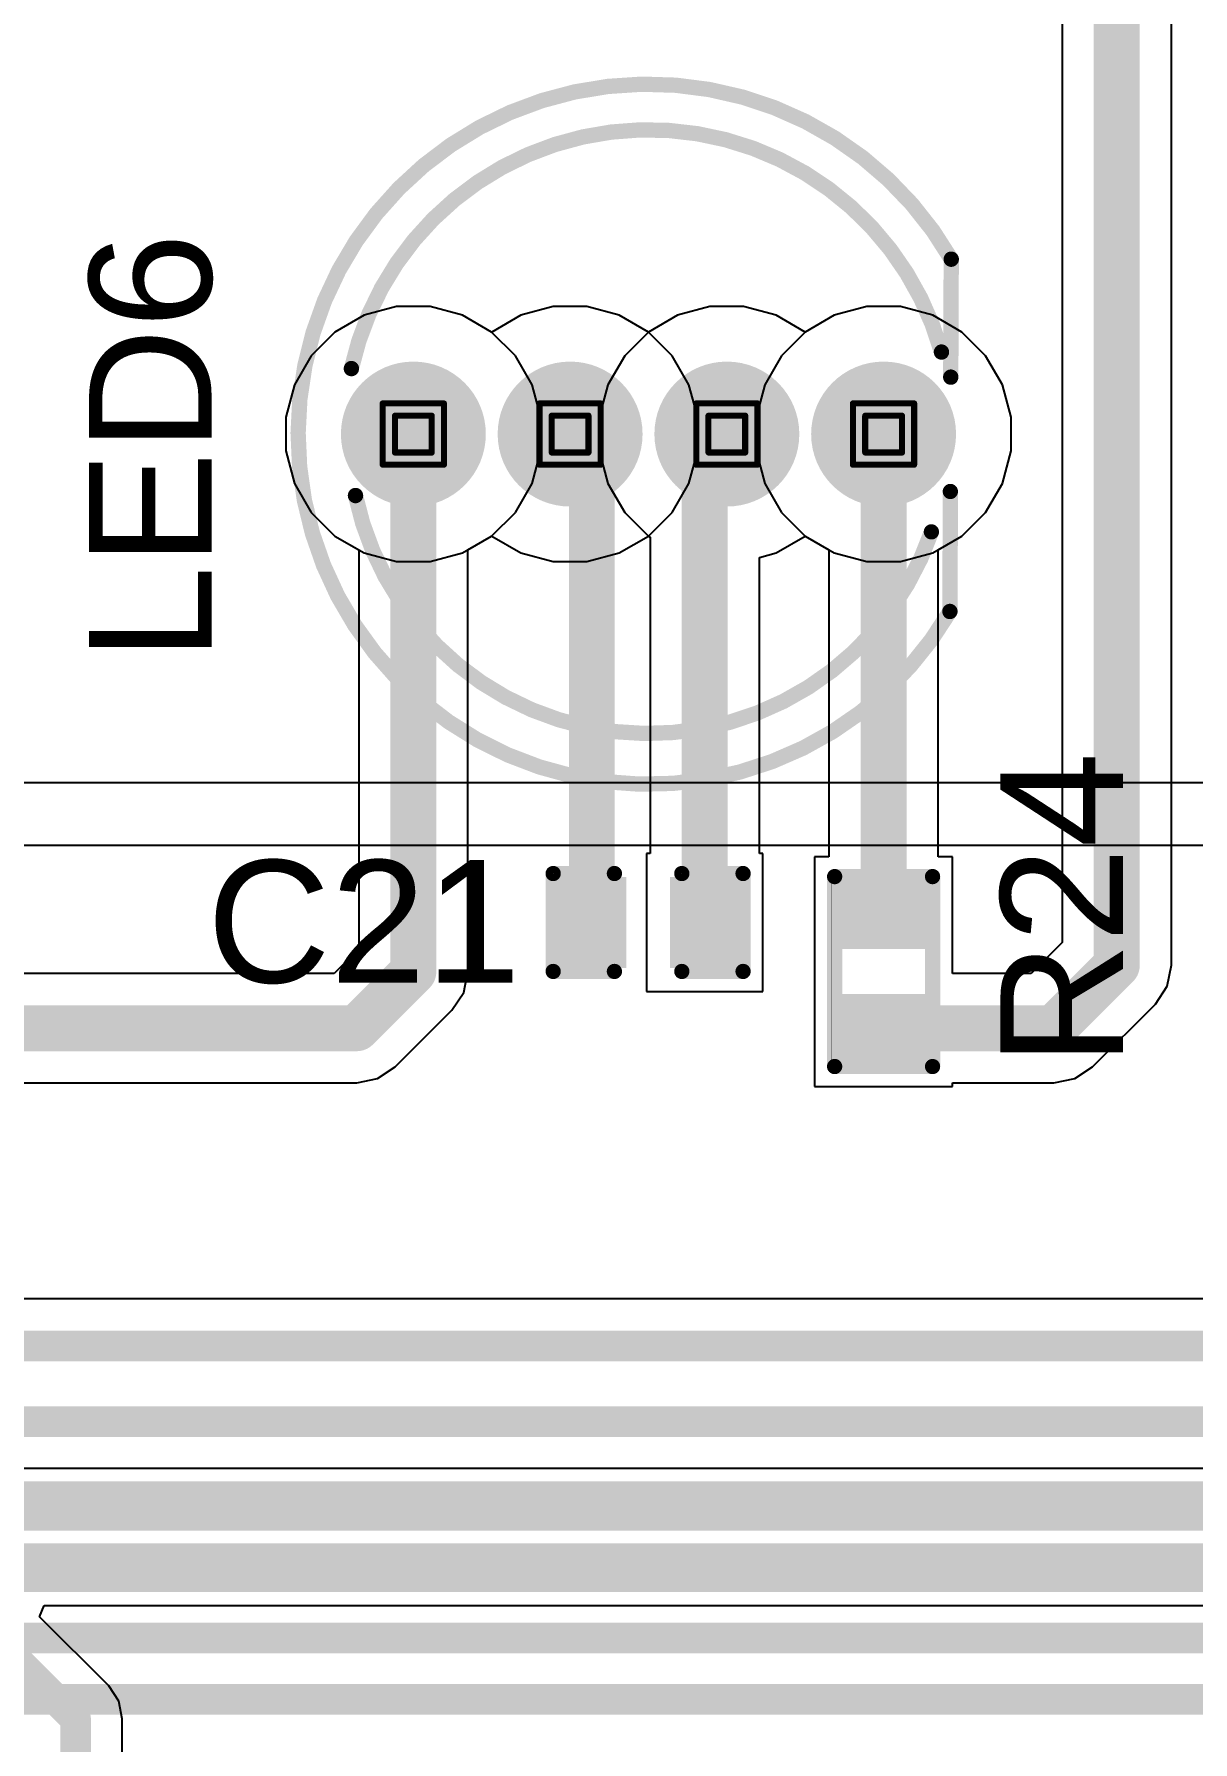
# Model space of a CAD drawing. Header units: inches. Extents: x -5 to 5258, y -4 to 5281.
# Drawn here: x 33.44 to 43.05, y 32.67 to 46.83 of the extents above; entities that cross this region are included whole.
import ezdxf

# ---------------------------------------------------------------- set-up
doc = ezdxf.new("R2010")
doc.units = ezdxf.units.IN
for name, color, linetype in [('Bottom Layer', 5, 'Continuous'), ('Bottom Solder', 6, 'Continuous'), ('Drill Drawing', 1, 'Continuous'), ('Multi-Layer', 9, 'Continuous'), ('Pad Holes', 156, 'Continuous'), ('Top Layer', 1, 'Continuous'), ('Top Overlay', 2, 'Continuous'), ('Top Paste', 8, 'Continuous'), ('Top Solder', 216, 'Continuous')]:
    doc.layers.add(name, color=color, linetype=linetype)
doc.styles.add('Arial', font='', dxfattribs={"height": 0.2})
doc.styles.get('Arial').set_extended_font_data('Arial')

# ---------------------------------------------------------------- blocks, each defined once
blk = doc.blocks.new('R___0402_66')
at = {"layer": 'Top Layer'}
for points in [[(-0.699, -0.318), (-0.699, 0.317), (-0.241, 0.317), (-0.241, -0.318)], [(0.241, -0.318), (0.241, 0.317), (0.699, 0.317), (0.699, -0.318)]]:
    blk.add_hatch(color=1, dxfattribs=at).paths.add_polyline_path(points)
at = {"layer": 'Top Paste'}
for points in [[(-0.699, -0.318), (-0.699, 0.317), (-0.241, 0.317), (-0.241, -0.318)], [(0.241, -0.318), (0.241, 0.317), (0.699, 0.317), (0.699, -0.318)]]:
    blk.add_hatch(color=8, dxfattribs=at).paths.add_polyline_path(points)
at = {"layer": 'Top Solder'}
for points in [[(-0.754, -0.373), (-0.754, 0.373), (-0.186, 0.373), (-0.186, -0.373)], [(0.186, -0.373), (0.186, 0.373), (0.754, 0.373), (0.754, -0.373)]]:
    blk.add_hatch(color=216, dxfattribs=at).paths.add_polyline_path(points)
at = {"layer": 'Top Overlay'}
for points in [[(0.787, 0.406, 0.127, 0.127, 0), (-0.787, 0.406, 0.127, 0.127, 0)], [(-0.787, -0.406, 0.127, 0.127, 0), (-0.787, 0.406, 0.127, 0.127, 0)], [(0.787, -0.406, 0.127, 0.127, 0), (0.787, 0.406, 0.127, 0.127, 0)], [(0.787, -0.406, 0.127, 0.127, 0), (-0.787, -0.406, 0.127, 0.127, 0)], [(0.813, -0.432, 0.00323, 0.00323, 0), (-0.813, -0.432, 0.00323, 0.00323, 0)]]:
    blk.add_lwpolyline(points, format="xyseb", dxfattribs=at)
for points in [[(-0.819, 0.406, 0.0635, 0.0635, 1), (-0.756, 0.406, 0.0635, 0.0635, 1)], [(-0.819, 0.406, 0.0635, 0.0635, 1), (-0.756, 0.406, 0.0635, 0.0635, 1)], [(0.756, 0.406, 0.0635, 0.0635, 1), (0.819, 0.406, 0.0635, 0.0635, 1)], [(0.756, 0.406, 0.0635, 0.0635, 1), (0.819, 0.406, 0.0635, 0.0635, 1)], [(-0.819, -0.406, 0.0635, 0.0635, 1), (-0.756, -0.406, 0.0635, 0.0635, 1)], [(-0.819, -0.406, 0.0635, 0.0635, 1), (-0.756, -0.406, 0.0635, 0.0635, 1)], [(0.756, -0.406, 0.0635, 0.0635, 1), (0.819, -0.406, 0.0635, 0.0635, 1)], [(0.756, -0.406, 0.0635, 0.0635, 1), (0.819, -0.406, 0.0635, 0.0635, 1)], [(-0.814, -0.432, 0.00161, 0.00161, 1), (-0.812, -0.432, 0.00161, 0.00161, 1)], [(0.812, -0.432, 0.00161, 0.00161, 1), (0.814, -0.432, 0.00161, 0.00161, 1)]]:
    blk.add_lwpolyline(points, format="xyseb", close=True, dxfattribs=at)
blk = doc.blocks.new('WS2812D_F5_98')
at = {"layer": 'Bottom Layer'}
h = blk.add_hatch(color=5, dxfattribs=at)
edge = h.paths.add_edge_path()
edge.add_arc((-1.95, 0), 0.55, 0, 360)
h = blk.add_hatch(color=5, dxfattribs=at)
edge = h.paths.add_edge_path()
edge.add_arc((-0.65, 0), 0.55, 0, 360)
h = blk.add_hatch(color=5, dxfattribs=at)
edge = h.paths.add_edge_path()
edge.add_arc((0.65, 0), 0.55, 0, 360)
h = blk.add_hatch(color=5, dxfattribs=at)
edge = h.paths.add_edge_path()
edge.add_arc((1.95, 0), 0.55, 0, 360)
at = {"layer": 'Bottom Solder'}
h = blk.add_hatch(color=6, dxfattribs=at)
edge = h.paths.add_edge_path()
edge.add_arc((-1.95, 0), 0.601, 0, 360)
h = blk.add_hatch(color=6, dxfattribs=at)
edge = h.paths.add_edge_path()
edge.add_arc((-0.65, 0), 0.601, 0, 360)
h = blk.add_hatch(color=6, dxfattribs=at)
edge = h.paths.add_edge_path()
edge.add_arc((0.65, 0), 0.601, 0, 360)
h = blk.add_hatch(color=6, dxfattribs=at)
edge = h.paths.add_edge_path()
edge.add_arc((1.95, 0), 0.601, 0, 360)
at = {"layer": 'Multi-Layer'}
h = blk.add_hatch(color=9, dxfattribs=at)
edge = h.paths.add_edge_path()
edge.add_arc((-1.95, 0), 0.55, 0, 360)
h = blk.add_hatch(color=9, dxfattribs=at)
edge = h.paths.add_edge_path()
edge.add_arc((-0.65, 0), 0.55, 0, 360)
h = blk.add_hatch(color=9, dxfattribs=at)
edge = h.paths.add_edge_path()
edge.add_arc((0.65, 0), 0.55, 0, 360)
h = blk.add_hatch(color=9, dxfattribs=at)
edge = h.paths.add_edge_path()
edge.add_arc((1.95, 0), 0.55, 0, 360)
at = {"layer": 'Pad Holes'}
h = blk.add_hatch(color=7, dxfattribs=at)
edge = h.paths.add_edge_path()
edge.add_arc((-1.95, 0), 0.36, 0, 360)
h = blk.add_hatch(color=7, dxfattribs=at)
edge = h.paths.add_edge_path()
edge.add_arc((-0.65, 0), 0.36, 0, 360)
h = blk.add_hatch(color=7, dxfattribs=at)
edge = h.paths.add_edge_path()
edge.add_arc((0.65, 0), 0.36, 0, 360)
h = blk.add_hatch(color=7, dxfattribs=at)
edge = h.paths.add_edge_path()
edge.add_arc((1.95, 0), 0.36, 0, 360)
at = {"layer": 'Top Layer'}
h = blk.add_hatch(color=1, dxfattribs=at)
edge = h.paths.add_edge_path()
edge.add_arc((-1.95, 0), 0.55, 0, 360)
h = blk.add_hatch(color=1, dxfattribs=at)
edge = h.paths.add_edge_path()
edge.add_arc((-0.65, 0), 0.55, 0, 360)
h = blk.add_hatch(color=1, dxfattribs=at)
edge = h.paths.add_edge_path()
edge.add_arc((0.65, 0), 0.55, 0, 360)
h = blk.add_hatch(color=1, dxfattribs=at)
edge = h.paths.add_edge_path()
edge.add_arc((1.95, 0), 0.55, 0, 360)
at = {"layer": 'Top Solder'}
h = blk.add_hatch(color=216, dxfattribs=at)
edge = h.paths.add_edge_path()
edge.add_arc((-1.95, 0), 0.601, 0, 360)
h = blk.add_hatch(color=216, dxfattribs=at)
edge = h.paths.add_edge_path()
edge.add_arc((-0.65, 0), 0.601, 0, 360)
h = blk.add_hatch(color=216, dxfattribs=at)
edge = h.paths.add_edge_path()
edge.add_arc((0.65, 0), 0.601, 0, 360)
h = blk.add_hatch(color=216, dxfattribs=at)
edge = h.paths.add_edge_path()
edge.add_arc((1.95, 0), 0.601, 0, 360)
at = {"layer": 'Top Overlay'}
for points in [[(2.5, -1.471, 0.127, 0.127, -3.705201), (2.511, 1.45, 0.127, 0.127, 0)], [(-2.464, 0.543, 0.127, 0.127, -0.780857), (2.43, 0.68, 0.127, 0.127, 0)], [(2.507, 0.472, 0.127, 0.127, 0), (2.511, 1.45, 0.127, 0.127, 0)], [(2.5, -1.471, 0.127, 0.127, 0), (2.504, -0.476, 0.127, 0.127, 0)], [(2.347, -0.811, 0.127, 0.127, -0.760948), (-2.43, -0.51, 0.127, 0.127, 0)]]:
    blk.add_lwpolyline(points, format="xyseb", dxfattribs=at)
for points in [[(2.479, 1.45, 0.0635, 0.0635, 1), (2.543, 1.45, 0.0635, 0.0635, 1)], [(2.479, 1.45, 0.0635, 0.0635, 1), (2.543, 1.45, 0.0635, 0.0635, 1)], [(2.398, 0.68, 0.0635, 0.0635, 1), (2.462, 0.68, 0.0635, 0.0635, 1)], [(-2.496, 0.543, 0.0635, 0.0635, 1), (-2.432, 0.543, 0.0635, 0.0635, 1)], [(2.475, 0.472, 0.0635, 0.0635, 1), (2.539, 0.472, 0.0635, 0.0635, 1)], [(2.472, -0.476, 0.0635, 0.0635, 1), (2.535, -0.476, 0.0635, 0.0635, 1)], [(-2.462, -0.51, 0.0635, 0.0635, 1), (-2.398, -0.51, 0.0635, 0.0635, 1)], [(2.315, -0.811, 0.0635, 0.0635, 1), (2.378, -0.811, 0.0635, 0.0635, 1)], [(2.468, -1.471, 0.0635, 0.0635, 1), (2.532, -1.471, 0.0635, 0.0635, 1)], [(2.468, -1.471, 0.0635, 0.0635, 1), (2.532, -1.471, 0.0635, 0.0635, 1)]]:
    blk.add_lwpolyline(points, format="xyseb", close=True, dxfattribs=at)
blk = doc.blocks.new('C___0402_149')
at = {"layer": 'Top Layer'}
for points in [[(-0.699, -0.318), (-0.699, 0.318), (-0.241, 0.318), (-0.241, -0.318)], [(0.241, -0.318), (0.241, 0.318), (0.699, 0.318), (0.699, -0.318)]]:
    blk.add_hatch(color=1, dxfattribs=at).paths.add_polyline_path(points)
at = {"layer": 'Top Paste'}
for points in [[(-0.699, -0.318), (-0.699, 0.318), (-0.241, 0.318), (-0.241, -0.318)], [(0.241, -0.318), (0.241, 0.318), (0.699, 0.318), (0.699, -0.318)]]:
    blk.add_hatch(color=8, dxfattribs=at).paths.add_polyline_path(points)
at = {"layer": 'Top Solder'}
for points in [[(-0.758, -0.377), (-0.758, 0.377), (-0.181, 0.377), (-0.181, -0.377)], [(0.181, -0.377), (0.181, 0.377), (0.758, 0.377), (0.758, -0.377)]]:
    blk.add_hatch(color=216, dxfattribs=at).paths.add_polyline_path(points)
at = {"layer": 'Top Overlay'}
for points in [[(-0.787, -0.406, 0.127, 0.127, 0), (-0.787, 0.406, 0.127, 0.127, 0)], [(-0.787, 0.406, 0.127, 0.127, 0), (-0.279, 0.406, 0.127, 0.127, 0)], [(0.279, 0.406, 0.127, 0.127, 0), (0.787, 0.406, 0.127, 0.127, 0)], [(0.787, -0.406, 0.127, 0.127, 0), (0.787, 0.406, 0.127, 0.127, 0)], [(-0.787, -0.406, 0.127, 0.127, 0), (-0.279, -0.406, 0.127, 0.127, 0)], [(0.279, -0.406, 0.127, 0.127, 0), (0.787, -0.406, 0.127, 0.127, 0)]]:
    blk.add_lwpolyline(points, format="xyseb", dxfattribs=at)
for points in [[(-0.819, 0.406, 0.0635, 0.0635, 1), (-0.756, 0.406, 0.0635, 0.0635, 1)], [(-0.819, 0.406, 0.0635, 0.0635, 1), (-0.756, 0.406, 0.0635, 0.0635, 1)], [(-0.311, 0.406, 0.0635, 0.0635, 1), (-0.248, 0.406, 0.0635, 0.0635, 1)], [(0.248, 0.406, 0.0635, 0.0635, 1), (0.311, 0.406, 0.0635, 0.0635, 1)], [(0.756, 0.406, 0.0635, 0.0635, 1), (0.819, 0.406, 0.0635, 0.0635, 1)], [(0.756, 0.406, 0.0635, 0.0635, 1), (0.819, 0.406, 0.0635, 0.0635, 1)], [(-0.819, -0.406, 0.0635, 0.0635, 1), (-0.756, -0.406, 0.0635, 0.0635, 1)], [(-0.819, -0.406, 0.0635, 0.0635, 1), (-0.756, -0.406, 0.0635, 0.0635, 1)], [(-0.311, -0.406, 0.0635, 0.0635, 1), (-0.248, -0.406, 0.0635, 0.0635, 1)], [(0.248, -0.406, 0.0635, 0.0635, 1), (0.311, -0.406, 0.0635, 0.0635, 1)], [(0.756, -0.406, 0.0635, 0.0635, 1), (0.819, -0.406, 0.0635, 0.0635, 1)], [(0.756, -0.406, 0.0635, 0.0635, 1), (0.819, -0.406, 0.0635, 0.0635, 1)]]:
    blk.add_lwpolyline(points, format="xyseb", close=True, dxfattribs=at)

msp = doc.modelspace()

# ---------------------------------------------------------------- linework, layer by layer
at = {"layer": 'Bottom Layer'}
for p, q in [((36.175, 44.496), (35.934, 44.357)), ((36.444, 44.569), (36.175, 44.496)), ((36.723, 44.569), (36.444, 44.569)), ((36.992, 44.496), (36.723, 44.569)), ((37.233, 44.357), (36.992, 44.496)), ((37.475, 44.496), (37.234, 44.357)), ((37.744, 44.569), (37.475, 44.496)), ((38.023, 44.569), (37.744, 44.569)), ((38.292, 44.496), (38.023, 44.569)), ((38.533, 44.357), (38.292, 44.496)), ((40.075, 44.496), (39.834, 44.357)), ((40.344, 44.569), (40.075, 44.496)), ((40.623, 44.569), (40.344, 44.569)), ((40.892, 44.496), (40.623, 44.569)), ((41.133, 44.357), (40.892, 44.496)), ((35.934, 44.357), (35.737, 44.16)), ((37.234, 44.357), (37.233, 44.357)), ((37.234, 44.357), (37.234, 44.357)), ((38.73, 44.16), (38.533, 44.357)), ((39.834, 44.357), (39.637, 44.16)), ((41.33, 44.16), (41.133, 44.357)), ((35.737, 44.16), (35.598, 43.919)), ((38.87, 43.919), (38.73, 44.16)), ((39.637, 44.16), (39.498, 43.919)), ((41.47, 43.919), (41.33, 44.16)), ((35.598, 43.919), (35.526, 43.65)), ((38.942, 43.65), (38.87, 43.919)), ((39.498, 43.919), (39.426, 43.65)), ((41.542, 43.65), (41.47, 43.919)), ((35.526, 43.65), (35.526, 43.371)), ((38.942, 43.371), (38.942, 43.65)), ((39.426, 43.65), (39.426, 43.371)), ((41.542, 43.371), (41.542, 43.65)), ((35.526, 43.371), (35.598, 43.102)), ((38.87, 43.102), (38.942, 43.371)), ((39.426, 43.371), (39.498, 43.102)), ((41.47, 43.102), (41.542, 43.371)), ((35.598, 43.102), (35.737, 42.861)), ((38.73, 42.861), (38.87, 43.102)), ((39.498, 43.102), (39.637, 42.861)), ((41.33, 42.861), (41.47, 43.102)), ((35.737, 42.861), (35.934, 42.664)), ((38.533, 42.664), (38.73, 42.861)), ((39.637, 42.861), (39.834, 42.664)), ((41.133, 42.664), (41.33, 42.861)), ((35.934, 42.664), (36.175, 42.525)), ((36.992, 42.525), (37.233, 42.664)), ((37.233, 42.664), (37.234, 42.664)), ((37.234, 42.664), (37.234, 42.664)), ((37.234, 42.664), (37.475, 42.525)), ((38.292, 42.525), (38.533, 42.664)), ((39.834, 42.664), (40.075, 42.525)), ((40.892, 42.525), (41.133, 42.664)), ((36.175, 42.525), (36.444, 42.453)), ((36.723, 42.453), (36.992, 42.525)), ((37.475, 42.525), (37.744, 42.453)), ((38.023, 42.453), (38.292, 42.525)), ((40.075, 42.525), (40.344, 42.453)), ((40.623, 42.453), (40.892, 42.525)), ((36.444, 42.453), (36.723, 42.453)), ((37.744, 42.453), (38.023, 42.453)), ((40.344, 42.453), (40.623, 42.453)), ((55.147, 40.619), (25.594, 40.619)), ((25.594, 40.101), (55.147, 40.101)), ((59.062, 36.339), (12.94, 36.339)), ((33.484, 33.704), (33.523, 33.798)), ((34.057, 33.131), (33.484, 33.704)), ((33.523, 33.798), (47.568, 33.798)), ((34.141, 33.005), (34.057, 33.131)), ((34.17, 32.857), (34.141, 33.005)), ((34.17, 30.506), (34.17, 32.857))]:
    msp.add_line(p, q, dxfattribs=at)
for points in [[(7.215, 35.95, 0.254, 0.254, 0), (59.062, 35.95, 0.254, 0.254, 0)], [(6.111, 35.321, 0.254, 0.254, 0), (55.26, 35.321, 0.254, 0.254, 0)], [(3.203, 34.7, 0.254, 0.254, 0), (54.027, 34.7, 0.254, 0.254, 0)], [(2.665, 34.186, 0.254, 0.254, 0), (47.729, 34.186, 0.254, 0.254, 0)], [(33.057, 33.582, 0.254, 0.254, 0), (33.782, 32.857, 0.254, 0.254, 0)], [(33.782, 30.111, 0.254, 0.254, 0), (33.782, 32.857, 0.254, 0.254, 0)]]:
    msp.add_lwpolyline(points, format="xyseb", dxfattribs=at)
msp.add_lwpolyline([(33.718, 32.857, 0.127, 0.127, 1), (33.846, 32.857, 0.127, 0.127, 1)], format="xyseb", close=True, dxfattribs=at)
msp.add_lwpolyline([(33.718, 32.857, 0.127, 0.127, 1), (33.846, 32.857, 0.127, 0.127, 1)], format="xyseb", close=True, dxfattribs=at)
at = {"layer": 'Drill Drawing'}
for points in [[(36.33, 43.765, 0.0508, 0.0508, 0), (36.838, 43.765, 0.0508, 0.0508, 0)], [(36.33, 43.257, 0.0508, 0.0508, 0), (36.33, 43.765, 0.0508, 0.0508, 0)], [(36.838, 43.257, 0.0508, 0.0508, 0), (36.838, 43.765, 0.0508, 0.0508, 0)], [(37.63, 43.765, 0.0508, 0.0508, 0), (38.138, 43.765, 0.0508, 0.0508, 0)], [(37.63, 43.257, 0.0508, 0.0508, 0), (37.63, 43.765, 0.0508, 0.0508, 0)], [(38.138, 43.257, 0.0508, 0.0508, 0), (38.138, 43.765, 0.0508, 0.0508, 0)], [(38.93, 43.765, 0.0508, 0.0508, 0), (39.438, 43.765, 0.0508, 0.0508, 0)], [(38.93, 43.257, 0.0508, 0.0508, 0), (38.93, 43.765, 0.0508, 0.0508, 0)], [(39.438, 43.257, 0.0508, 0.0508, 0), (39.438, 43.765, 0.0508, 0.0508, 0)], [(40.23, 43.765, 0.0508, 0.0508, 0), (40.738, 43.765, 0.0508, 0.0508, 0)], [(40.23, 43.257, 0.0508, 0.0508, 0), (40.23, 43.765, 0.0508, 0.0508, 0)], [(40.738, 43.257, 0.0508, 0.0508, 0), (40.738, 43.765, 0.0508, 0.0508, 0)], [(36.431, 43.663, 0.0508, 0.0508, 0), (36.736, 43.663, 0.0508, 0.0508, 0)], [(36.431, 43.358, 0.0508, 0.0508, 0), (36.431, 43.663, 0.0508, 0.0508, 0)], [(36.736, 43.358, 0.0508, 0.0508, 0), (36.736, 43.663, 0.0508, 0.0508, 0)], [(37.731, 43.663, 0.0508, 0.0508, 0), (38.036, 43.663, 0.0508, 0.0508, 0)], [(37.731, 43.358, 0.0508, 0.0508, 0), (37.731, 43.663, 0.0508, 0.0508, 0)], [(38.036, 43.358, 0.0508, 0.0508, 0), (38.036, 43.663, 0.0508, 0.0508, 0)], [(39.031, 43.663, 0.0508, 0.0508, 0), (39.336, 43.663, 0.0508, 0.0508, 0)], [(39.031, 43.358, 0.0508, 0.0508, 0), (39.031, 43.663, 0.0508, 0.0508, 0)], [(39.336, 43.358, 0.0508, 0.0508, 0), (39.336, 43.663, 0.0508, 0.0508, 0)], [(40.331, 43.663, 0.0508, 0.0508, 0), (40.636, 43.663, 0.0508, 0.0508, 0)], [(40.331, 43.358, 0.0508, 0.0508, 0), (40.331, 43.663, 0.0508, 0.0508, 0)], [(40.636, 43.358, 0.0508, 0.0508, 0), (40.636, 43.663, 0.0508, 0.0508, 0)], [(36.431, 43.358, 0.0508, 0.0508, 0), (36.736, 43.358, 0.0508, 0.0508, 0)], [(37.731, 43.358, 0.0508, 0.0508, 0), (38.036, 43.358, 0.0508, 0.0508, 0)], [(39.031, 43.358, 0.0508, 0.0508, 0), (39.336, 43.358, 0.0508, 0.0508, 0)], [(40.331, 43.358, 0.0508, 0.0508, 0), (40.636, 43.358, 0.0508, 0.0508, 0)], [(36.33, 43.257, 0.0508, 0.0508, 0), (36.838, 43.257, 0.0508, 0.0508, 0)], [(37.63, 43.257, 0.0508, 0.0508, 0), (38.138, 43.257, 0.0508, 0.0508, 0)], [(38.93, 43.257, 0.0508, 0.0508, 0), (39.438, 43.257, 0.0508, 0.0508, 0)], [(40.23, 43.257, 0.0508, 0.0508, 0), (40.738, 43.257, 0.0508, 0.0508, 0)]]:
    msp.add_lwpolyline(points, format="xyseb", dxfattribs=at)
for points in [[(36.317, 43.765, 0.0254, 0.0254, 1), (36.342, 43.765, 0.0254, 0.0254, 1)], [(36.317, 43.765, 0.0254, 0.0254, 1), (36.342, 43.765, 0.0254, 0.0254, 1)], [(36.825, 43.765, 0.0254, 0.0254, 1), (36.85, 43.765, 0.0254, 0.0254, 1)], [(36.825, 43.765, 0.0254, 0.0254, 1), (36.85, 43.765, 0.0254, 0.0254, 1)], [(37.617, 43.765, 0.0254, 0.0254, 1), (37.642, 43.765, 0.0254, 0.0254, 1)], [(37.617, 43.765, 0.0254, 0.0254, 1), (37.642, 43.765, 0.0254, 0.0254, 1)], [(38.125, 43.765, 0.0254, 0.0254, 1), (38.15, 43.765, 0.0254, 0.0254, 1)], [(38.125, 43.765, 0.0254, 0.0254, 1), (38.15, 43.765, 0.0254, 0.0254, 1)], [(38.917, 43.765, 0.0254, 0.0254, 1), (38.942, 43.765, 0.0254, 0.0254, 1)], [(38.917, 43.765, 0.0254, 0.0254, 1), (38.942, 43.765, 0.0254, 0.0254, 1)], [(39.425, 43.765, 0.0254, 0.0254, 1), (39.45, 43.765, 0.0254, 0.0254, 1)], [(39.425, 43.765, 0.0254, 0.0254, 1), (39.45, 43.765, 0.0254, 0.0254, 1)], [(40.217, 43.765, 0.0254, 0.0254, 1), (40.242, 43.765, 0.0254, 0.0254, 1)], [(40.217, 43.765, 0.0254, 0.0254, 1), (40.242, 43.765, 0.0254, 0.0254, 1)], [(40.725, 43.765, 0.0254, 0.0254, 1), (40.75, 43.765, 0.0254, 0.0254, 1)], [(40.725, 43.765, 0.0254, 0.0254, 1), (40.75, 43.765, 0.0254, 0.0254, 1)], [(36.419, 43.663, 0.0254, 0.0254, 1), (36.444, 43.663, 0.0254, 0.0254, 1)], [(36.419, 43.663, 0.0254, 0.0254, 1), (36.444, 43.663, 0.0254, 0.0254, 1)], [(36.723, 43.663, 0.0254, 0.0254, 1), (36.749, 43.663, 0.0254, 0.0254, 1)], [(36.723, 43.663, 0.0254, 0.0254, 1), (36.749, 43.663, 0.0254, 0.0254, 1)], [(37.719, 43.663, 0.0254, 0.0254, 1), (37.744, 43.663, 0.0254, 0.0254, 1)], [(37.719, 43.663, 0.0254, 0.0254, 1), (37.744, 43.663, 0.0254, 0.0254, 1)], [(38.023, 43.663, 0.0254, 0.0254, 1), (38.049, 43.663, 0.0254, 0.0254, 1)], [(38.023, 43.663, 0.0254, 0.0254, 1), (38.049, 43.663, 0.0254, 0.0254, 1)], [(39.019, 43.663, 0.0254, 0.0254, 1), (39.044, 43.663, 0.0254, 0.0254, 1)], [(39.019, 43.663, 0.0254, 0.0254, 1), (39.044, 43.663, 0.0254, 0.0254, 1)], [(39.323, 43.663, 0.0254, 0.0254, 1), (39.349, 43.663, 0.0254, 0.0254, 1)], [(39.323, 43.663, 0.0254, 0.0254, 1), (39.349, 43.663, 0.0254, 0.0254, 1)], [(40.319, 43.663, 0.0254, 0.0254, 1), (40.344, 43.663, 0.0254, 0.0254, 1)], [(40.319, 43.663, 0.0254, 0.0254, 1), (40.344, 43.663, 0.0254, 0.0254, 1)], [(40.623, 43.663, 0.0254, 0.0254, 1), (40.649, 43.663, 0.0254, 0.0254, 1)], [(40.623, 43.663, 0.0254, 0.0254, 1), (40.649, 43.663, 0.0254, 0.0254, 1)], [(36.419, 43.358, 0.0254, 0.0254, 1), (36.444, 43.358, 0.0254, 0.0254, 1)], [(36.419, 43.358, 0.0254, 0.0254, 1), (36.444, 43.358, 0.0254, 0.0254, 1)], [(36.723, 43.358, 0.0254, 0.0254, 1), (36.749, 43.358, 0.0254, 0.0254, 1)], [(36.723, 43.358, 0.0254, 0.0254, 1), (36.749, 43.358, 0.0254, 0.0254, 1)], [(37.719, 43.358, 0.0254, 0.0254, 1), (37.744, 43.358, 0.0254, 0.0254, 1)], [(37.719, 43.358, 0.0254, 0.0254, 1), (37.744, 43.358, 0.0254, 0.0254, 1)], [(38.023, 43.358, 0.0254, 0.0254, 1), (38.049, 43.358, 0.0254, 0.0254, 1)], [(38.023, 43.358, 0.0254, 0.0254, 1), (38.049, 43.358, 0.0254, 0.0254, 1)], [(39.019, 43.358, 0.0254, 0.0254, 1), (39.044, 43.358, 0.0254, 0.0254, 1)], [(39.019, 43.358, 0.0254, 0.0254, 1), (39.044, 43.358, 0.0254, 0.0254, 1)], [(39.323, 43.358, 0.0254, 0.0254, 1), (39.349, 43.358, 0.0254, 0.0254, 1)], [(39.323, 43.358, 0.0254, 0.0254, 1), (39.349, 43.358, 0.0254, 0.0254, 1)], [(40.319, 43.358, 0.0254, 0.0254, 1), (40.344, 43.358, 0.0254, 0.0254, 1)], [(40.319, 43.358, 0.0254, 0.0254, 1), (40.344, 43.358, 0.0254, 0.0254, 1)], [(40.623, 43.358, 0.0254, 0.0254, 1), (40.649, 43.358, 0.0254, 0.0254, 1)], [(40.623, 43.358, 0.0254, 0.0254, 1), (40.649, 43.358, 0.0254, 0.0254, 1)], [(36.317, 43.257, 0.0254, 0.0254, 1), (36.342, 43.257, 0.0254, 0.0254, 1)], [(36.317, 43.257, 0.0254, 0.0254, 1), (36.342, 43.257, 0.0254, 0.0254, 1)], [(36.825, 43.257, 0.0254, 0.0254, 1), (36.85, 43.257, 0.0254, 0.0254, 1)], [(36.825, 43.257, 0.0254, 0.0254, 1), (36.85, 43.257, 0.0254, 0.0254, 1)], [(37.617, 43.257, 0.0254, 0.0254, 1), (37.642, 43.257, 0.0254, 0.0254, 1)], [(37.617, 43.257, 0.0254, 0.0254, 1), (37.642, 43.257, 0.0254, 0.0254, 1)], [(38.125, 43.257, 0.0254, 0.0254, 1), (38.15, 43.257, 0.0254, 0.0254, 1)], [(38.125, 43.257, 0.0254, 0.0254, 1), (38.15, 43.257, 0.0254, 0.0254, 1)], [(38.917, 43.257, 0.0254, 0.0254, 1), (38.942, 43.257, 0.0254, 0.0254, 1)], [(38.917, 43.257, 0.0254, 0.0254, 1), (38.942, 43.257, 0.0254, 0.0254, 1)], [(39.425, 43.257, 0.0254, 0.0254, 1), (39.45, 43.257, 0.0254, 0.0254, 1)], [(39.425, 43.257, 0.0254, 0.0254, 1), (39.45, 43.257, 0.0254, 0.0254, 1)], [(40.217, 43.257, 0.0254, 0.0254, 1), (40.242, 43.257, 0.0254, 0.0254, 1)], [(40.217, 43.257, 0.0254, 0.0254, 1), (40.242, 43.257, 0.0254, 0.0254, 1)], [(40.725, 43.257, 0.0254, 0.0254, 1), (40.75, 43.257, 0.0254, 0.0254, 1)], [(40.725, 43.257, 0.0254, 0.0254, 1), (40.75, 43.257, 0.0254, 0.0254, 1)]]:
    msp.add_lwpolyline(points, format="xyseb", close=True, dxfattribs=at)
at = {"layer": 'Top Layer'}
for p, q in [((42.871, 39.106), (42.871, 59.754)), ((41.964, 59.566), (41.964, 39.294)), ((36.175, 44.496), (35.934, 44.357)), ((36.444, 44.569), (36.175, 44.496)), ((36.723, 44.569), (36.444, 44.569)), ((36.992, 44.496), (36.723, 44.569)), ((37.233, 44.357), (36.992, 44.496)), ((38.775, 44.496), (38.534, 44.357)), ((39.044, 44.569), (38.775, 44.496)), ((39.323, 44.569), (39.044, 44.569)), ((39.592, 44.496), (39.323, 44.569)), ((39.833, 44.357), (39.592, 44.496)), ((40.075, 44.496), (39.834, 44.357)), ((40.344, 44.569), (40.075, 44.496)), ((40.623, 44.569), (40.344, 44.569)), ((40.892, 44.496), (40.623, 44.569)), ((41.133, 44.357), (40.892, 44.496)), ((35.934, 44.357), (35.737, 44.16)), ((37.43, 44.16), (37.233, 44.357)), ((38.534, 44.357), (38.337, 44.16)), ((39.834, 44.357), (39.833, 44.357)), ((39.834, 44.357), (39.834, 44.357)), ((41.33, 44.16), (41.133, 44.357)), ((35.737, 44.16), (35.598, 43.919)), ((37.57, 43.919), (37.43, 44.16)), ((38.337, 44.16), (38.198, 43.919)), ((41.47, 43.919), (41.33, 44.16)), ((35.598, 43.919), (35.526, 43.65)), ((37.642, 43.65), (37.57, 43.919)), ((38.198, 43.919), (38.126, 43.65)), ((41.542, 43.65), (41.47, 43.919)), ((35.526, 43.65), (35.526, 43.371)), ((37.642, 43.371), (37.642, 43.65)), ((38.126, 43.65), (38.126, 43.371)), ((41.542, 43.371), (41.542, 43.65)), ((35.526, 43.371), (35.598, 43.102)), ((37.57, 43.102), (37.642, 43.371)), ((38.126, 43.371), (38.198, 43.102)), ((41.47, 43.102), (41.542, 43.371)), ((35.598, 43.102), (35.737, 42.861)), ((37.43, 42.861), (37.57, 43.102)), ((38.198, 43.102), (38.337, 42.861)), ((41.33, 42.861), (41.47, 43.102)), ((35.737, 42.861), (35.934, 42.664)), ((37.233, 42.664), (37.43, 42.861)), ((38.337, 42.861), (38.534, 42.664)), ((41.133, 42.664), (41.33, 42.861)), ((35.934, 42.664), (36.131, 42.551)), ((37.037, 42.551), (37.233, 42.664)), ((38.534, 42.664), (38.547, 42.656)), ((38.547, 42.656), (38.547, 40.032)), ((39.592, 42.525), (39.833, 42.664)), ((39.833, 42.664), (39.834, 42.664)), ((39.834, 42.664), (39.834, 42.664)), ((39.834, 42.664), (40.03, 42.551)), ((40.937, 42.551), (41.133, 42.664)), ((36.131, 42.551), (36.131, 39.242)), ((37.037, 39.054), (37.037, 42.551)), ((39.454, 42.488), (39.592, 42.525)), ((39.454, 40.032), (39.454, 42.488)), ((40.03, 42.551), (40.03, 40.006)), ((40.937, 40.006), (40.937, 42.551)), ((38.547, 40.032), (38.518, 40.032)), ((38.518, 40.032), (38.518, 38.889)), ((39.483, 40.032), (39.454, 40.032)), ((39.483, 38.889), (39.483, 40.032)), ((40.03, 40.006), (39.912, 40.006)), ((39.912, 40.006), (39.912, 39.041)), ((41.055, 40.006), (40.937, 40.006)), ((41.055, 39.037), (41.055, 40.006)), ((36.131, 39.242), (35.926, 39.037)), ((41.964, 39.294), (41.708, 39.037)), ((42.836, 38.932), (42.871, 39.106)), ((42.871, 39.106), (42.871, 39.106)), ((35.926, 39.037), (27.155, 39.037)), ((37.002, 38.881), (37.037, 39.054)), ((37.037, 39.054), (37.037, 39.054)), ((39.912, 39.041), (39.912, 38.101)), ((41.708, 39.037), (41.055, 39.037)), ((36.904, 38.734), (37.002, 38.881)), ((38.518, 38.889), (39.483, 38.889)), ((42.738, 38.785), (42.836, 38.932)), ((36.434, 38.264), (36.904, 38.734)), ((36.904, 38.734), (36.904, 38.734)), ((42.216, 38.264), (42.738, 38.785)), ((36.287, 38.166), (36.434, 38.264)), ((42.069, 38.166), (42.216, 38.264)), ((27.155, 38.131), (36.114, 38.131)), ((36.114, 38.131), (36.287, 38.166)), ((39.912, 38.101), (41.055, 38.101)), ((41.055, 38.101), (41.055, 38.131)), ((41.055, 38.131), (41.896, 38.131)), ((41.896, 38.131), (42.069, 38.166)), ((48.264, 34.932), (23.329, 34.932))]:
    msp.add_line(p, q, dxfattribs=at)
for points in [[(42.417, 39.106, 0.381, 0.381, 0), (42.417, 59.754, 0.381, 0.381, 0)], [(36.584, 39.054, 0.381, 0.381, 0), (36.584, 43.511, 0.381, 0.381, 0)], [(37.881, 43.525, 0.381, 0.381, 0), (38.064, 43.341, 0.381, 0.381, 0)], [(39.181, 43.296, 0.381, 0.381, 0), (39.181, 43.525, 0.381, 0.381, 0)], [(40.484, 39.524, 0.381, 0.381, 0), (40.484, 43.511, 0.381, 0.381, 0)], [(38.064, 39.464, 0.381, 0.381, 0), (38.064, 43.341, 0.381, 0.381, 0)], [(39.001, 43.116, 0.381, 0.381, 0), (39.181, 43.296, 0.381, 0.381, 0)], [(39.001, 39.461, 0.381, 0.381, 0), (39.001, 43.116, 0.381, 0.381, 0)], [(36.114, 38.584, 0.381, 0.381, 0), (36.584, 39.054, 0.381, 0.381, 0)], [(41.896, 38.584, 0.381, 0.381, 0), (42.417, 39.106, 0.381, 0.381, 0)], [(26.584, 38.584, 0.381, 0.381, 0), (36.114, 38.584, 0.381, 0.381, 0)], [(40.484, 38.584, 0.381, 0.381, 0), (41.896, 38.584, 0.381, 0.381, 0)], [(23.168, 34.544, 0.254, 0.254, 0), (48.425, 34.544, 0.254, 0.254, 0)], [(21.935, 34.036, 0.254, 0.254, 0), (51.757, 34.036, 0.254, 0.254, 0)], [(21.724, 33.528, 0.254, 0.254, 0), (56.532, 33.528, 0.254, 0.254, 0)], [(21.514, 33.02, 0.254, 0.254, 0), (52.77, 33.02, 0.254, 0.254, 0)]]:
    msp.add_lwpolyline(points, format="xyseb", dxfattribs=at)
for points in [[(36.488, 43.511, 0.191, 0.191, 1), (36.679, 43.511, 0.191, 0.191, 1)], [(37.785, 43.525, 0.191, 0.191, 1), (37.976, 43.525, 0.191, 0.191, 1)], [(39.085, 43.525, 0.191, 0.191, 1), (39.276, 43.525, 0.191, 0.191, 1)], [(40.388, 43.511, 0.191, 0.191, 1), (40.579, 43.511, 0.191, 0.191, 1)], [(37.969, 43.341, 0.191, 0.191, 1), (38.16, 43.341, 0.191, 0.191, 1)], [(37.969, 43.341, 0.191, 0.191, 1), (38.16, 43.341, 0.191, 0.191, 1)], [(39.085, 43.296, 0.191, 0.191, 1), (39.276, 43.296, 0.191, 0.191, 1)], [(39.085, 43.296, 0.191, 0.191, 1), (39.276, 43.296, 0.191, 0.191, 1)], [(38.905, 43.116, 0.191, 0.191, 1), (39.096, 43.116, 0.191, 0.191, 1)], [(38.905, 43.116, 0.191, 0.191, 1), (39.096, 43.116, 0.191, 0.191, 1)], [(37.969, 39.464, 0.191, 0.191, 1), (38.16, 39.464, 0.191, 0.191, 1)], [(38.905, 39.461, 0.191, 0.191, 1), (39.096, 39.461, 0.191, 0.191, 1)], [(40.388, 39.524, 0.191, 0.191, 1), (40.579, 39.524, 0.191, 0.191, 1)], [(36.488, 39.054, 0.191, 0.191, 1), (36.679, 39.054, 0.191, 0.191, 1)], [(36.488, 39.054, 0.191, 0.191, 1), (36.679, 39.054, 0.191, 0.191, 1)], [(42.322, 39.106, 0.191, 0.191, 1), (42.513, 39.106, 0.191, 0.191, 1)], [(42.322, 39.106, 0.191, 0.191, 1), (42.513, 39.106, 0.191, 0.191, 1)], [(36.019, 38.584, 0.191, 0.191, 1), (36.209, 38.584, 0.191, 0.191, 1)], [(36.019, 38.584, 0.191, 0.191, 1), (36.209, 38.584, 0.191, 0.191, 1)], [(40.388, 38.584, 0.191, 0.191, 1), (40.579, 38.584, 0.191, 0.191, 1)], [(41.801, 38.584, 0.191, 0.191, 1), (41.991, 38.584, 0.191, 0.191, 1)], [(41.801, 38.584, 0.191, 0.191, 1), (41.991, 38.584, 0.191, 0.191, 1)]]:
    msp.add_lwpolyline(points, format="xyseb", close=True, dxfattribs=at)

# ---------------------------------------------------------------- block references
for name, p in [('WS2812D_F5_98', (38.534, 43.511)), ('C___0402_149', (38.531, 39.461))]:
    msp.add_blockref(name, p)
at = {"rotation": 270}
msp.add_blockref('R___0402_66', (40.484, 39.054), dxfattribs=at)

# ---------------------------------------------------------------- texts
at = {"layer": 'Top Overlay', "style": 'Arial'}
for s, p in [('LED6', (34.91, 41.628)), ('R24', (42.469, 38.269))]:
    msp.add_text(s, height=1.016, rotation=90, dxfattribs=at).set_placement(p)
msp.add_text('C21', height=1.016, dxfattribs=at).set_placement((34.872, 38.962))

doc.saveas('drawing.dxf')
